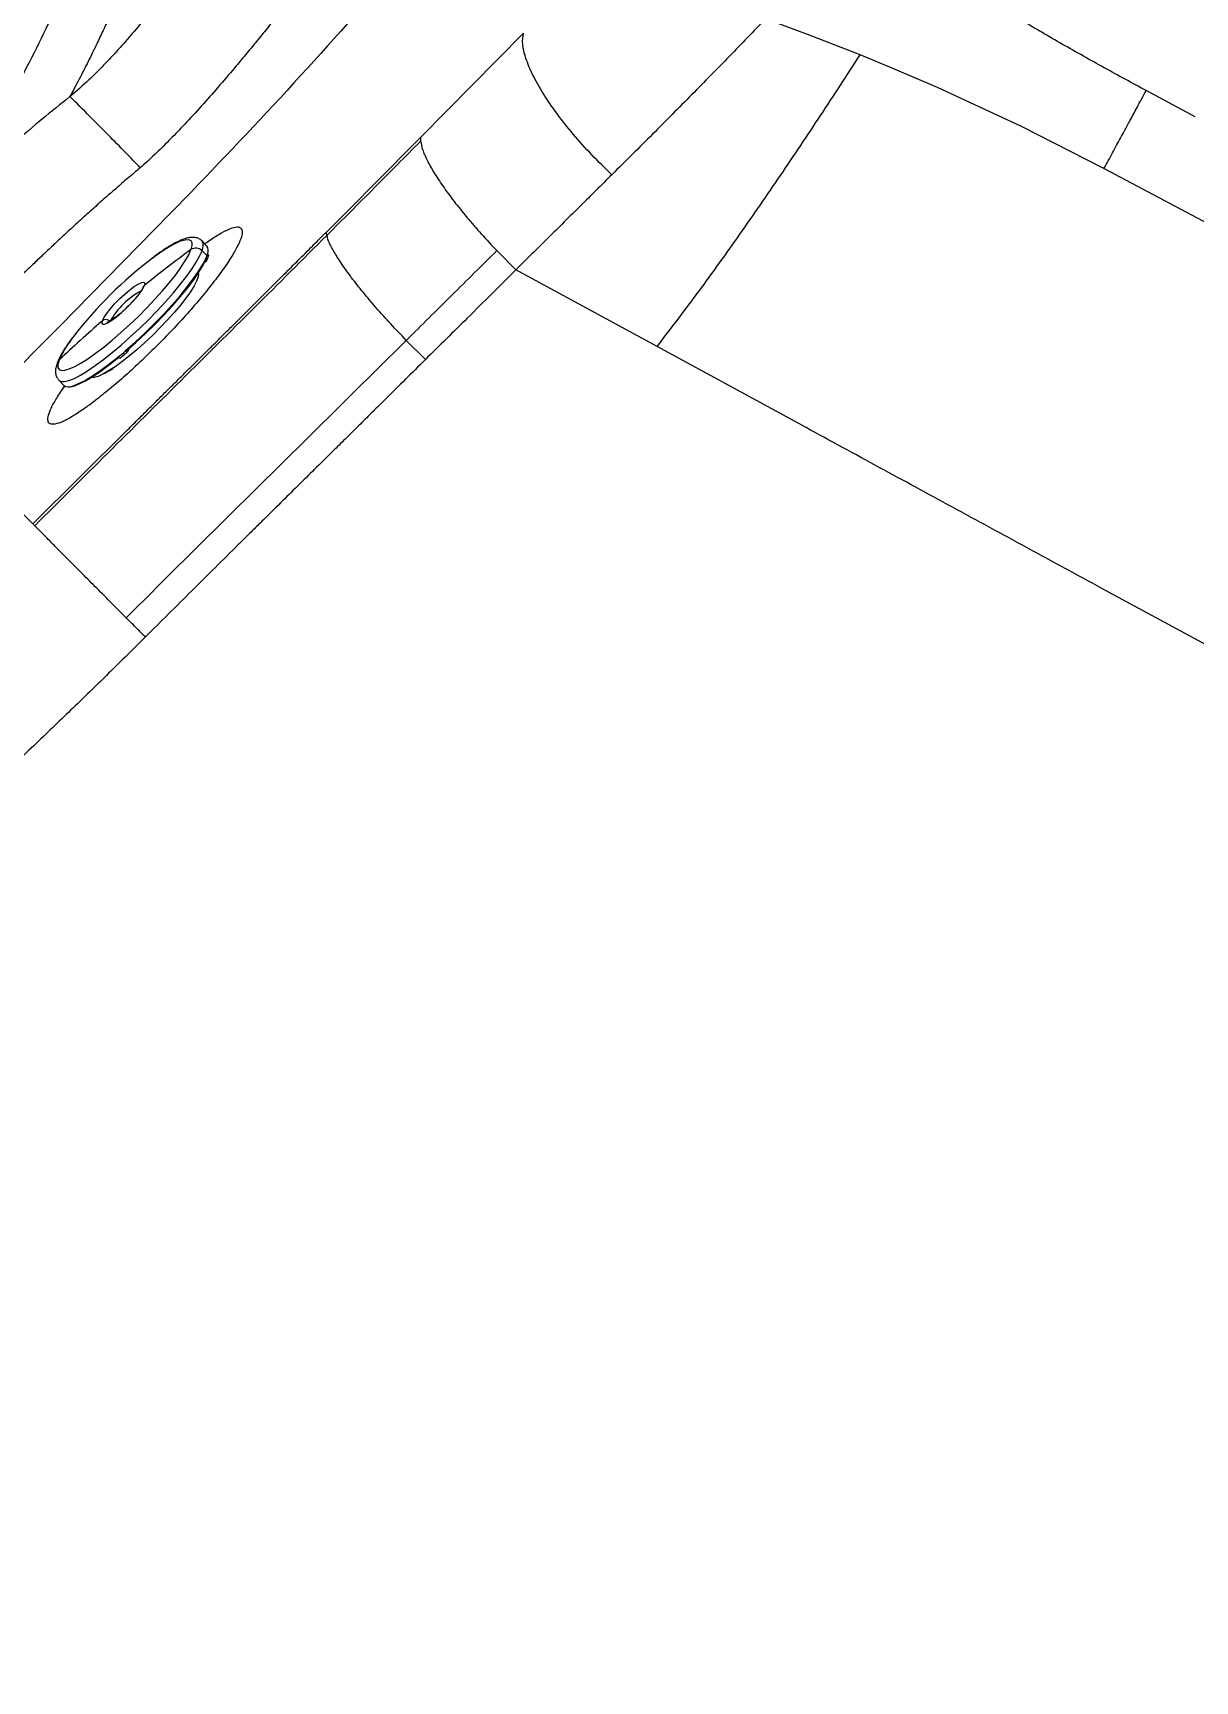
# Model space of a CAD drawing. Extents: x -51 to 27, y -13 to 136.
# Drawn here: x -1.05 to 9.57, y 25.45 to 40.51 of the extents above; entities that cross this region are included whole.
import ezdxf

# ---------------------------------------------------------------- set-up
doc = ezdxf.new("R2010")
doc.units = 0
doc.header["$MEASUREMENT"] = 0
doc.layers.add('GEOMETRY', color=2, linetype='Continuous', lineweight=25)

# ---------------------------------------------------------------- blocks, each defined once
blk = doc.blocks.new('2026 MONTERREY-BLOOM')
at = {"layer": 'GEOMETRY'}
for p, q in [((17.717, -43.216), (17.325, -43.071)), ((15.112, -43.2), (14.64, -43.681)), ((18.111, -43.369), (17.717, -43.216)), ((18.189, -43.4), (18.111, -43.369)), ((18.505, -43.53), (18.189, -43.4)), ((18.896, -43.698), (18.505, -43.53)), ((14.64, -43.681), (14.173, -44.154)), ((19.665, -44.055), (18.896, -43.698)), ((21.25, -43.965), (20.803, -43.726)), ((20.418, -44.439), (19.665, -44.055)), ((13.739, -44.591), (14.173, -44.154)), ((14.173, -44.154), (14.173, -44.188)), ((21.872, -45.213), (20.418, -44.439)), ((13.564, -44.767), (13.739, -44.591)), ((11.888, -44.848), (10.872, -45.884)), ((13.311, -45.02), (13.564, -44.767)), ((13.301, -45.031), (13.311, -45.02)), ((13.315, -45.05), (13.311, -45.02)), ((12.221, -45.238), (12.175, -45.191)), ((12.22, -45.147), (12.176, -45.101)), ((15.044, -45.365), (14.869, -45.189)), ((12.212, -45.288), (12.195, -45.302)), ((12.212, -45.256), (12.213, -45.258)), ((12.227, -45.22), (12.225, -45.219)), ((15.581, -45.657), (15.044, -45.365)), ((11.634, -45.527), (11.634, -45.529)), ((16.334, -46.066), (15.581, -45.657)), ((10.872, -45.884), (9.851, -46.908)), ((11.505, -46.088), (11.496, -46.112)), ((14.216, -46.185), (14.042, -46.01)), ((17.695, -46.807), (16.334, -46.066)), ((11.404, -46.162), (11.406, -46.164)), ((11.476, -46.105), (11.475, -46.103)), ((11.484, -46.103), (11.484, -46.104)), ((10.868, -46.376), (10.912, -46.422)), ((10.63, -47.687), (11.495, -46.827)), ((10.63, -47.687), (9.851, -46.908)), ((21.759, -49.014), (20.399, -48.277))]:
    blk.add_line(p, q, dxfattribs=at)
at = {"layer": 'GEOMETRY', "flags": 128}
for points in [[(10.868, -46.192), (10.858, -46.229), (10.858, -46.258), (10.869, -46.276), (10.89, -46.285), (10.921, -46.283), (10.961, -46.271), (11.011, -46.249), (11.068, -46.218), (11.132, -46.177), (11.201, -46.128), (11.276, -46.071), (11.353, -46.008), (11.433, -45.939), (11.513, -45.866), (11.593, -45.79), (11.67, -45.712), (11.744, -45.634), (11.814, -45.556), (11.877, -45.481), (11.934, -45.409), (11.982, -45.342), (12.022, -45.281), (12.053, -45.227), (12.073, -45.18)], [(10.867, -46.376), (10.868, -46.376), (10.888, -46.387), (10.919, -46.387), (10.959, -46.377), (11.008, -46.357), (11.065, -46.327), (11.129, -46.287), (11.199, -46.24), (11.275, -46.184), (11.354, -46.121), (11.436, -46.052), (11.519, -45.978), (11.603, -45.901), (11.685, -45.821), (11.764, -45.739), (11.84, -45.658), (11.911, -45.578), (11.975, -45.5), (12.033, -45.426), (12.082, -45.358), (12.122, -45.295), (12.153, -45.239), (12.175, -45.191)], [(11.725, -45.255), (11.74, -45.244), (11.809, -45.195), (11.873, -45.154), (11.93, -45.123), (11.979, -45.101), (12.02, -45.089), (12.051, -45.087), (12.072, -45.096), (12.083, -45.114), (12.083, -45.143), (12.073, -45.18)], [(11.475, -46.103), (11.563, -46.025), (11.651, -45.943), (11.738, -45.858), (11.822, -45.772), (11.901, -45.686), (11.974, -45.602), (12.04, -45.521), (12.098, -45.444), (12.146, -45.374), (12.184, -45.311), (12.212, -45.256)], [(11.483, -46.106), (11.57, -46.029), (11.657, -45.948), (11.743, -45.864), (11.826, -45.779), (11.904, -45.694), (11.976, -45.611), (12.042, -45.531), (12.099, -45.455), (12.147, -45.386), (12.184, -45.323), (12.211, -45.269)], [(11.261, -45.833), (11.276, -45.803), (11.301, -45.766), (11.335, -45.723), (11.376, -45.677), (11.421, -45.631), (11.469, -45.587), (11.516, -45.548), (11.559, -45.515), (11.596, -45.492), (11.625, -45.48), (11.644, -45.478), (11.652, -45.487), (11.649, -45.507)], [(12.141, -45.394), (12.142, -45.401), (12.139, -45.429), (12.125, -45.467), (12.102, -45.512), (12.069, -45.565), (12.028, -45.623), (11.978, -45.687), (11.922, -45.753), (11.86, -45.823), (11.793, -45.893), (11.724, -45.962), (11.653, -46.029), (11.581, -46.093), (11.511, -46.152), (11.443, -46.205), (11.38, -46.251), (11.321, -46.289)], [(11.261, -45.833), (11.258, -45.853), (11.266, -45.862), (11.285, -45.861), (11.314, -45.848), (11.351, -45.825), (11.394, -45.793), (11.441, -45.753), (11.488, -45.709), (11.534, -45.663), (11.575, -45.617), (11.609, -45.574), (11.634, -45.537), (11.649, -45.507)], [(10.912, -46.422), (10.924, -46.43), (10.952, -46.434), (10.991, -46.427), (11.041, -46.408), (11.1, -46.378), (11.167, -46.338), (11.241, -46.288), (11.32, -46.229), (11.404, -46.162)], [(10.955, -46.434), (10.966, -46.434), (11.004, -46.427), (11.053, -46.408), (11.111, -46.379), (11.177, -46.339), (11.251, -46.29), (11.329, -46.231), (11.413, -46.165)], [(11.321, -46.289), (11.269, -46.319), (11.225, -46.339), (11.189, -46.349), (11.163, -46.35), (11.161, -46.349)]]:
    blk.add_lwpolyline(points, dxfattribs=at)
at = {"layer": 'GEOMETRY'}
for centre, radius, start, end in [((19.563, -55.335), 12.619, 126.4117, 128.8436), ((12.118, -45.245), 0.0786, 43.7664, 124.6173), ((12.097, -45.145), 0.0897, 329.2223, 29.1336), ((12.164, -45.187), 0.0686, 332.2129, 35.3192), ((14.08, -48.359), 3.896, 127.1742, 142.2324), ((11.865, -45.108), 0.378, 336.7073, 339.901), ((11.963, -45.144), 0.274, 339.879, 343.8374), ((11.967, -46.194), 0.727, 118.6489, 150.3714), ((11.678, -45.544), 0.047, 128.6137, 159.2122), ((19.414, -55.157), 12.386, 131.1658, 133.6281), ((11.297, -45.877), 0.0574, 48.018, 129.1233), ((11.759, -46.58), 0.971, 141.3585, 156.4745), ((10.911, -46.238), 0.0633, 133.4647, 159.9012), ((8.926, -43.137), 3.913, 309.3325, 310.6774)]:
    blk.add_arc(centre, radius, start, end, dxfattribs=at)
for points, knots in [([(36.859, -38.985), (36.859, -39.022), (36.859, -39.104), (36.859, -39.239), (36.859, -39.396), (36.859, -39.568), (36.859, -39.736), (36.859, -39.877), (36.859, -39.976), (36.859, -40.077), (36.859, -40.194), (36.859, -40.34), (36.859, -40.483), (36.859, -40.621), (36.859, -40.823), (36.859, -41.098), (36.859, -41.453), (36.859, -41.82), (36.858, -42.212), (36.858, -42.618), (36.857, -43.039), (36.855, -43.462), (36.854, -43.893), (36.852, -44.335), (36.849, -45.064), (36.843, -46.07), (36.836, -47.022), (36.831, -47.633), (36.828, -47.913), (36.826, -48.213), (36.822, -48.535), (36.819, -48.88), (36.815, -49.226), (36.807, -49.906), (36.793, -50.909), (36.772, -52.226), (36.748, -53.511), (36.723, -54.715), (36.695, -55.842), (36.674, -56.641), (36.659, -57.171), (36.651, -57.441), (36.643, -57.709), (36.634, -57.975), (36.626, -58.239), (36.607, -58.826), (36.576, -59.723), (36.54, -60.635), (36.515, -61.236), (36.502, -61.54), (36.489, -61.84), (36.474, -62.155), (36.458, -62.501), (36.434, -63.003), (36.402, -63.633), (36.361, -64.364), (36.324, -64.988), (36.291, -65.509), (36.264, -65.92), (36.245, -66.194), (36.235, -66.339), (36.232, -66.374), (36.23, -66.409), (36.227, -66.443), (36.224, -66.478), (36.222, -66.512), (36.219, -66.547), (36.202, -66.781), (36.169, -67.208), (36.117, -67.82), (36.064, -68.396), (36.011, -68.934), (35.958, -69.431), (35.907, -69.882), (35.858, -70.263), (35.795, -70.569), (35.731, -70.824), (35.665, -71.043), (35.608, -71.209), (35.566, -71.323), (35.532, -71.409), (35.497, -71.495), (35.461, -71.58), (35.423, -71.664), (35.351, -71.817), (35.28, -71.955), (35.211, -72.079), (35.186, -72.123), (35.158, -72.17), (35.119, -72.236), (34.999, -72.43), (34.784, -72.739), (34.483, -73.096), (34.184, -73.398), (33.895, -73.652), (33.59, -73.886), (33.269, -74.098), (32.934, -74.287), (32.564, -74.465), (32.157, -74.623), (31.712, -74.754), (31.259, -74.849), (30.8, -74.902), (30.344, -74.954), (29.886, -75.002), (29.441, -75.046), (29.006, -75.087), (28.583, -75.124), (28.161, -75.158), (27.739, -75.191), (27.315, -75.223), (26.731, -75.263), (25.992, -75.311), (25.095, -75.363), (24.191, -75.41), (23.309, -75.453), (22.377, -75.495), (21.391, -75.536), (20.304, -75.576), (19.184, -75.614), (18.079, -75.647), (16.991, -75.677), (16.207, -75.696), (15.689, -75.708), (15.444, -75.713), (15.198, -75.719), (14.951, -75.724), (14.703, -75.729), (14.453, -75.734), (13.759, -75.748), (12.604, -75.768), (11.388, -75.786), (10.554, -75.796), (10.116, -75.801), (9.68, -75.806), (9.248, -75.81), (8.828, -75.814), (8.28, -75.819), (7.585, -75.825), (6.735, -75.83), (5.853, -75.835), (4.966, -75.839), (3.975, -75.842), (2.91, -75.844), (1.754, -75.846), (0.609, -75.847), (-0.455, -75.847), (-1.44, -75.846), (-2.343, -75.845), (-3.238, -75.843), (-3.829, -75.842), (-4.118, -75.841)], [0, 0, 0, 0, 0.0015205, 0.0033457, 0.0054756, 0.007915, 0.0103829, 0.0122963, 0.0136552, 0.0144139, 0.0164289, 0.0184285, 0.0203659, 0.0222411, 0.0240541, 0.0286038, 0.0334271, 0.0385312, 0.0435423, 0.0493867, 0.0550992, 0.0606799, 0.0666233, 0.0726617, 0.0786535, 0.0963497, 0.113627, 0.1174481, 0.121248, 0.1250268, 0.1296573, 0.1343866, 0.1390883, 0.1437626, 0.1620811, 0.1799649, 0.1974138, 0.2144282, 0.2290414, 0.2433183, 0.2470019, 0.2506624, 0.2542999, 0.2579143, 0.2615057, 0.265074, 0.2818429, 0.2980744, 0.3022367, 0.3063621, 0.3104507, 0.3145025, 0.3191882, 0.3245637, 0.3349686, 0.3449124, 0.3543951, 0.3604013, 0.3662067, 0.3711496, 0.3716267, 0.3721023, 0.3725764, 0.3730489, 0.37352, 0.3739896, 0.3744577, 0.3749243, 0.3835541, 0.3918977, 0.3999554, 0.4071383, 0.4139151, 0.4202961, 0.4256539, 0.4295637, 0.4329884, 0.436386, 0.4388658, 0.4401192, 0.4413721, 0.4426249, 0.443878, 0.4451317, 0.4463864, 0.4507691, 0.4514578, 0.4521466, 0.4528356, 0.4537108, 0.455254, 0.4621392, 0.4690242, 0.4742408, 0.4794587, 0.4846756, 0.4898923, 0.4951112, 0.5003286, 0.5066101, 0.5128922, 0.519174, 0.5254609, 0.5317008, 0.5378835, 0.5442016, 0.5499516, 0.55566, 0.5615042, 0.5671845, 0.5729289, 0.5788098, 0.5910574, 0.6030653, 0.6154142, 0.6279319, 0.6390692, 0.6533928, 0.6681633, 0.6833808, 0.6990455, 0.7132005, 0.7277021, 0.7310052, 0.7343258, 0.7376638, 0.7410194, 0.7443924, 0.7477829, 0.7511908, 0.7726989, 0.7948379, 0.8007406, 0.8066865, 0.8126757, 0.8184869, 0.8242755, 0.829799, 0.8408264, 0.8525895, 0.8644161, 0.8767764, 0.8887042, 0.904785, 0.9201624, 0.9358208, 0.9514061, 0.963534, 0.9759348, 0.9882033, 1, 1, 1, 1]), ([(36.643, -38.985), (36.643, -39.828), (36.644, -41.551), (36.638, -44.154), (36.623, -46.796), (36.598, -49.436), (36.56, -52.073), (36.508, -54.709), (36.443, -57.234), (36.364, -59.65), (36.27, -61.957), (36.155, -64.262), (36.031, -66.228), (35.9, -67.852), (35.802, -68.877), (35.716, -69.638), (35.663, -70.134), (35.567, -70.618), (35.44, -71.049), (35.293, -71.432), (35.137, -71.768), (34.958, -72.092), (34.757, -72.403), (34.535, -72.7), (34.293, -72.981), (34.032, -73.244), (33.754, -73.488), (33.46, -73.713), (33.15, -73.917), (32.828, -74.099), (32.47, -74.269), (32.078, -74.421), (31.65, -74.547), (31.21, -74.637), (30.76, -74.689), (30.304, -74.741), (29.845, -74.789), (29.117, -74.861), (28.118, -74.947), (26.517, -75.064), (24.581, -75.177), (22.165, -75.291), (19.603, -75.387), (16.893, -75.466), (14.119, -75.527), (11.282, -75.573), (9.295, -75.594), (8.222, -75.603), (8.062, -75.605), (7.902, -75.606), (7.75, -75.607), (7.619, -75.608), (7.509, -75.609), (7.406, -75.61), (7.287, -75.61), (6.823, -75.614), (5.731, -75.62), (3.332, -75.628), (-0.049, -75.632), (-2.762, -75.627), (-4.118, -75.625)], [0, 0, 0, 0, 0.034488, 0.070526, 0.106569, 0.142591, 0.178588, 0.214528, 0.250471, 0.281965, 0.313469, 0.344975, 0.376447, 0.394063, 0.411668, 0.418581, 0.425411, 0.432079, 0.438744, 0.443794, 0.448844, 0.453894, 0.458943, 0.463993, 0.469043, 0.474092, 0.479142, 0.484192, 0.489242, 0.494293, 0.499343, 0.505424, 0.511505, 0.517586, 0.523766, 0.530042, 0.536349, 0.542658, 0.560012, 0.577374, 0.608371, 0.639386, 0.67635, 0.71332, 0.75032, 0.789907, 0.829466, 0.831649, 0.833831, 0.836013, 0.838185, 0.84005, 0.841408, 0.842657, 0.844259, 0.846315, 0.861623, 0.88897, 0.944497, 1, 1, 1, 1]), ([(12.516, -41.99), (12.505, -42.002), (12.482, -42.026), (12.45, -42.063), (12.417, -42.1), (12.385, -42.139), (12.354, -42.177), (12.327, -42.211), (12.298, -42.247), (12.269, -42.284), (12.241, -42.32), (12.216, -42.352), (12.193, -42.382), (12.167, -42.416), (12.146, -42.442), (12.127, -42.467), (12.105, -42.495), (12.074, -42.536), (12.041, -42.579), (12.011, -42.618), (11.985, -42.652), (11.961, -42.682), (11.94, -42.709), (11.918, -42.737), (11.892, -42.771), (11.859, -42.812), (11.82, -42.862), (11.751, -42.949), (11.652, -43.07), (11.525, -43.221), (11.394, -43.369), (11.266, -43.505), (11.127, -43.646), (11.027, -43.731), (10.968, -43.781)], [0, 0, 0, 0, 0.02066, 0.040876, 0.062502, 0.083399, 0.104233, 0.125005, 0.138176, 0.163511, 0.183221, 0.196456, 0.214332, 0.232182, 0.250009, 0.256513, 0.271792, 0.295343, 0.321237, 0.340581, 0.358505, 0.375013, 0.388338, 0.402074, 0.420112, 0.442449, 0.469084, 0.500017, 0.583259, 0.666566, 0.750031, 0.833359, 0.902909, 1, 1, 1, 1]), ([(9.943, -44.565), (10.085, -44.344), (10.368, -43.902), (10.74, -43.207), (10.95, -42.726), (11.055, -42.485)], [0, 0, 0, 0, 0.3333799, 0.6667132, 1, 1, 1, 1]), ([(13.233, -42.598), (13.199, -42.636), (13.13, -42.712), (13.033, -42.83), (12.937, -42.949), (12.841, -43.069), (12.745, -43.188), (12.647, -43.308), (12.549, -43.427), (12.434, -43.564), (12.302, -43.718), (12.15, -43.89), (12.027, -44.023), (11.934, -44.12), (11.871, -44.185), (11.808, -44.249), (11.743, -44.311), (11.678, -44.372), (11.633, -44.411), (11.61, -44.431)], [0, 0, 0, 0, 0.0624928, 0.1249929, 0.187493, 0.2499932, 0.3124933, 0.3749934, 0.4406386, 0.4999949, 0.5949768, 0.688064, 0.7810469, 0.816591, 0.8530587, 0.8909126, 0.9271545, 0.962993, 1, 1, 1, 1]), ([(11.495, -42.67), (11.481, -42.704), (11.446, -42.785), (11.394, -42.907), (11.334, -43.042), (11.274, -43.17), (11.207, -43.312), (11.135, -43.461), (11.053, -43.621), (10.996, -43.728), (10.968, -43.781)], [0, 0, 0, 0, 0.090138, 0.215762, 0.323055, 0.450977, 0.559946, 0.706817, 0.85336, 1, 1, 1, 1]), ([(13.871, -42.704), (13.546, -43.069), (12.899, -43.796), (12.225, -44.498), (11.888, -44.848)], [0, 0, 0, 0, 0.50106, 1, 1, 1, 1]), ([(20.04, -43.304), (19.912, -43.23), (19.785, -43.156), (19.657, -43.08), (19.652, -43.077), (19.636, -43.067), (19.574, -43.031), (19.452, -42.957), (19.343, -42.891), (19.28, -42.853)], [0, 0, 0, 0, 0.499999, 0.500629, 0.505294, 0.517989, 0.565598, 0.75, 1, 1, 1, 1]), ([(17.325, -43.071), (17.216, -43.185), (16.995, -43.413), (16.65, -43.765), (16.292, -44.126), (16.045, -44.372), (15.92, -44.495)], [0, 0, 0, 0, 0.246462, 0.49479, 0.745413, 1, 1, 1, 1]), ([(15.92, -44.495), (15.858, -44.435), (15.734, -44.315), (15.565, -44.125), (15.415, -43.936), (15.29, -43.753), (15.193, -43.581), (15.13, -43.428), (15.099, -43.296), (15.107, -43.232), (15.112, -43.2)], [0, 0, 0, 0, 0.1250066, 0.2500047, 0.375001, 0.5000007, 0.624999, 0.7499933, 0.8749926, 1, 1, 1, 1]), ([(20.803, -43.726), (20.675, -43.657), (20.419, -43.519), (20.166, -43.375), (20.04, -43.304)], [0, 0, 0, 0, 0.5, 1, 1, 1, 1]), ([(16.334, -46.066), (16.462, -45.898), (16.723, -45.557), (17.097, -45.033), (17.468, -44.495), (17.835, -43.946), (18.07, -43.584), (18.189, -43.4)], [0, 0, 0, 0, 0.186388, 0.379595, 0.579554, 0.786302, 1, 1, 1, 1]), ([(10.968, -43.781), (10.884, -43.849), (10.715, -43.984), (10.467, -44.195), (10.223, -44.41), (9.983, -44.63), (9.824, -44.779), (9.745, -44.854)], [0, 0, 0, 0, 0.199511, 0.39922, 0.599733, 0.798778, 1, 1, 1, 1]), ([(11.61, -44.431), (11.566, -44.385), (11.477, -44.294), (11.319, -44.133), (11.148, -43.961), (11.028, -43.841), (10.968, -43.781)], [0, 0, 0, 0, 0.25, 0.5, 0.75, 1, 1, 1, 1]), ([(20.418, -44.439), (20.431, -44.415), (20.457, -44.369), (20.495, -44.297), (20.533, -44.228), (20.569, -44.161), (20.61, -44.086), (20.66, -43.993), (20.726, -43.87), (20.775, -43.778), (20.803, -43.726)], [0, 0, 0, 0, 0.109722, 0.214645, 0.314692, 0.409793, 0.499891, 0.627517, 0.793185, 1, 1, 1, 1]), ([(14.173, -44.188), (14.031, -44.331), (13.747, -44.618), (13.459, -44.906), (13.315, -45.05)], [0, 0, 0, 0, 0.499736, 1, 1, 1, 1]), ([(14.173, -44.188), (14.177, -44.213), (14.186, -44.262), (14.229, -44.36), (14.291, -44.472), (14.375, -44.6), (14.476, -44.738), (14.594, -44.884), (14.725, -45.036), (14.821, -45.138), (14.869, -45.189)], [0, 0, 0, 0, 0.125008, 0.250006, 0.375002, 0.500001, 0.625003, 0.750002, 0.875, 1, 1, 1, 1]), ([(11.61, -44.431), (11.572, -44.463), (11.497, -44.527), (11.384, -44.624), (11.273, -44.722), (11.161, -44.822), (11.05, -44.922), (10.947, -45.017), (10.853, -45.104), (10.768, -45.184), (10.682, -45.265), (10.599, -45.344), (10.513, -45.427), (10.456, -45.482), (10.425, -45.512)], [0, 0, 0, 0, 0.094838, 0.184745, 0.279109, 0.371225, 0.465691, 0.558551, 0.631353, 0.705527, 0.777555, 0.851413, 0.919039, 1, 1, 1, 1]), ([(15.92, -44.495), (15.825, -44.59), (15.631, -44.782), (15.339, -45.072), (15.141, -45.268), (15.044, -45.365)], [0, 0, 0, 0, 0.330186, 0.67071, 1, 1, 1, 1]), ([(12.53, -44.983), (12.536, -44.993), (12.547, -45.014), (12.533, -45.077), (12.495, -45.161), (12.433, -45.265), (12.349, -45.387), (12.246, -45.523), (12.125, -45.669), (11.992, -45.82), (11.848, -45.973), (11.699, -46.123), (11.548, -46.265), (11.4, -46.397), (11.26, -46.513), (11.13, -46.612), (11.016, -46.69), (10.92, -46.745), (10.845, -46.775), (10.793, -46.78), (10.766, -46.759), (10.764, -46.713), (10.787, -46.644), (10.836, -46.552), (10.884, -46.476), (10.919, -46.428), (10.924, -46.422)], [0, 0, 0, 0, 0.0432129, 0.0864257, 0.1296385, 0.1728513, 0.216066, 0.2592807, 0.3024959, 0.3457111, 0.3889244, 0.4321377, 0.4753501, 0.5185626, 0.5617762, 0.6049898, 0.6482045, 0.6914192, 0.7346336, 0.777848, 0.8210617, 0.8642754, 0.9074887, 0.9507021, 0.993916, 1, 1, 1, 1]), ([(12.201, -45.127), (12.208, -45.122), (12.256, -45.085), (12.331, -45.038), (12.419, -44.99), (12.477, -44.972), (12.512, -44.971), (12.524, -44.979), (12.53, -44.983)], [0, 0, 0, 0, 0.038914, 0.265071, 0.491233, 0.717396, 0.858698, 1, 1, 1, 1]), ([(12.414, -45.915), (12.444, -45.885), (12.5, -45.829), (12.584, -45.746), (12.666, -45.664), (12.748, -45.582), (12.83, -45.5), (12.905, -45.425), (12.975, -45.356), (13.04, -45.291), (13.105, -45.227), (13.167, -45.164), (13.232, -45.099), (13.276, -45.055), (13.301, -45.031)], [0, 0, 0, 0, 0.10133, 0.190154, 0.281871, 0.377762, 0.468714, 0.558611, 0.631437, 0.705575, 0.777465, 0.851341, 0.916544, 1, 1, 1, 1]), ([(13.315, -45.05), (13.094, -45.271), (12.652, -45.712), (11.984, -46.375), (11.314, -47.039), (10.869, -47.483), (10.646, -47.704)], [0, 0, 0, 0, 0.2501173, 0.5003858, 0.7503933, 1, 1, 1, 1]), ([(12.176, -45.102), (12.175, -45.101), (12.168, -45.091), (12.145, -45.078), (12.113, -45.068), (12.079, -45.067), (12.041, -45.073), (11.995, -45.088), (11.939, -45.114), (11.876, -45.149), (11.81, -45.192), (11.762, -45.226), (11.734, -45.247), (11.731, -45.249)], [0, 0, 0, 0, 0.005148, 0.081811, 0.156597, 0.23738, 0.334693, 0.459317, 0.598827, 0.730961, 0.858435, 0.983546, 1, 1, 1, 1]), ([(14.042, -46.01), (13.994, -45.96), (13.898, -45.859), (13.765, -45.71), (13.645, -45.568), (13.539, -45.435), (13.452, -45.313), (13.384, -45.207), (13.335, -45.116), (13.322, -45.072), (13.315, -45.05)], [0, 0, 0, 0, 0.124688, 0.249431, 0.374261, 0.49917, 0.624202, 0.749347, 0.874612, 1, 1, 1, 1]), ([(14.869, -45.189), (14.732, -45.325), (14.458, -45.597), (14.18, -45.872), (14.042, -46.01)], [0, 0, 0, 0, 0.499757, 1, 1, 1, 1]), ([(12.212, -45.256), (12.212, -45.257), (12.214, -45.259), (12.214, -45.263), (12.214, -45.266), (12.213, -45.268), (12.212, -45.269), (12.211, -45.269)], [0, 0, 0, 0, 0.2494505, 0.4991932, 0.7489553, 0.8730847, 1, 1, 1, 1]), ([(12.212, -45.288), (12.214, -45.286), (12.218, -45.282), (12.22, -45.274), (12.218, -45.265), (12.215, -45.26), (12.213, -45.258)], [0, 0, 0, 0, 0.249044, 0.500206, 0.751305, 1, 1, 1, 1]), ([(12.218, -45.281), (12.221, -45.273), (12.227, -45.259), (12.231, -45.246), (12.232, -45.24)], [0, 0, 0, 0, 0.55408, 1, 1, 1, 1]), ([(12.227, -45.22), (12.228, -45.222), (12.232, -45.227), (12.234, -45.235), (12.232, -45.239), (12.232, -45.241)], [0, 0, 0, 0, 0.385614, 0.769785, 1, 1, 1, 1]), ([(15.044, -45.365), (14.971, -45.438), (14.823, -45.584), (14.674, -45.732), (14.599, -45.806)], [0, 0, 0, 0, 0.497365, 1, 1, 1, 1]), ([(11.634, -45.528), (11.633, -45.53), (11.631, -45.535), (11.622, -45.553), (11.604, -45.578), (11.579, -45.611), (11.547, -45.648), (11.52, -45.677), (11.504, -45.692), (11.501, -45.695)], [0, 0, 0, 0, 0.0969452, 0.2430043, 0.4078001, 0.5866071, 0.7728513, 0.9627345, 1, 1, 1, 1]), ([(11.635, -45.527), (11.635, -45.527), (11.635, -45.526), (11.634, -45.527), (11.634, -45.528)], [0, 0, 0, 0, 0.666206, 1, 1, 1, 1]), ([(11.501, -45.695), (11.491, -45.705), (11.467, -45.729), (11.429, -45.763), (11.39, -45.795), (11.355, -45.82), (11.328, -45.837), (11.312, -45.845), (11.305, -45.846), (11.306, -45.846), (11.306, -45.846)], [0, 0, 0, 0, 0.130094, 0.291893, 0.452788, 0.611555, 0.765995, 0.889733, 0.992123, 1, 1, 1, 1]), ([(11.495, -46.827), (11.529, -46.792), (11.592, -46.731), (11.678, -46.645), (11.76, -46.563), (11.842, -46.482), (11.926, -46.399), (12.013, -46.313), (12.105, -46.221), (12.201, -46.126), (12.304, -46.024), (12.374, -45.954), (12.414, -45.915)], [0, 0, 0, 0, 0.112992, 0.202561, 0.283048, 0.380547, 0.470001, 0.555109, 0.664164, 0.771094, 0.869216, 1, 1, 1, 1]), ([(14.599, -45.806), (14.536, -45.869), (14.408, -45.995), (14.28, -46.122), (14.216, -46.185)], [0, 0, 0, 0, 0.497875, 1, 1, 1, 1]), ([(10.991, -45.983), (10.989, -45.986), (10.969, -46.012), (10.938, -46.056), (10.9, -46.117), (10.871, -46.17), (10.858, -46.201), (10.852, -46.216)], [0, 0, 0, 0, 0.032403, 0.277868, 0.52591, 0.77841, 1, 1, 1, 1]), ([(14.042, -46.01), (13.829, -46.22), (13.404, -46.641), (12.763, -47.275), (12.121, -47.909), (11.695, -48.333), (11.482, -48.546)], [0, 0, 0, 0, 0.250185, 0.500463, 0.75044, 1, 1, 1, 1]), ([(10.852, -46.216), (10.849, -46.225), (10.841, -46.247), (10.835, -46.28), (10.837, -46.317), (10.846, -46.349), (10.86, -46.366), (10.867, -46.374)], [0, 0, 0, 0, 0.164278, 0.440931, 0.650949, 0.839297, 1, 1, 1, 1]), ([(11.425, -46.171), (11.425, -46.172), (11.423, -46.174), (11.418, -46.173), (11.412, -46.17), (11.408, -46.166), (11.406, -46.164)], [0, 0, 0, 0, 0.249258, 0.500325, 0.751368, 1, 1, 1, 1]), ([(11.424, -46.173), (11.437, -46.162), (11.46, -46.143), (11.484, -46.122), (11.495, -46.113)], [0, 0, 0, 0, 0.554478, 1, 1, 1, 1]), ([(11.483, -46.106), (11.483, -46.107), (11.482, -46.107), (11.481, -46.107), (11.479, -46.106), (11.477, -46.105), (11.476, -46.105)], [0, 0, 0, 0, 0.249998, 0.499998, 0.749999, 1, 1, 1, 1]), ([(11.476, -46.105), (11.478, -46.107), (11.483, -46.111), (11.489, -46.114), (11.494, -46.115), (11.495, -46.113), (11.496, -46.112)], [0, 0, 0, 0, 0.25059, 0.500234, 0.749123, 1, 1, 1, 1]), ([(14.167, -46.234), (14.108, -46.292), (13.99, -46.41), (13.871, -46.528), (13.811, -46.587)], [0, 0, 0, 0, 0.498244, 1, 1, 1, 1]), ([(14.216, -46.185), (14.208, -46.193), (14.192, -46.209), (14.176, -46.226), (14.167, -46.234)], [0, 0, 0, 0, 0.499745, 1, 1, 1, 1]), ([(11.275, -46.313), (11.276, -46.313), (11.288, -46.309), (11.318, -46.294), (11.35, -46.275), (11.366, -46.266)], [0, 0, 0, 0, 0.004582, 0.532593, 1, 1, 1, 1]), ([(13.811, -46.587), (13.772, -46.625), (13.694, -46.702), (13.617, -46.779), (13.578, -46.818)], [0, 0, 0, 0, 0.498975, 1, 1, 1, 1]), ([(13.578, -46.818), (13.541, -46.854), (13.468, -46.926), (13.395, -46.999), (13.358, -47.035)], [0, 0, 0, 0, 0.499134, 1, 1, 1, 1]), ([(13.358, -47.035), (13.255, -47.137), (13.047, -47.342), (12.84, -47.547), (12.736, -47.65)], [0, 0, 0, 0, 0.498104, 1, 1, 1, 1]), ([(10.646, -47.704), (10.643, -47.701), (10.637, -47.694), (10.632, -47.69), (10.63, -47.687)], [0, 0, 0, 0, 0.5000034, 1, 1, 1, 1]), ([(11.482, -48.546), (11.433, -48.496), (11.335, -48.398), (11.195, -48.257), (11.064, -48.126), (10.946, -48.007), (10.842, -47.903), (10.757, -47.816), (10.688, -47.747), (10.66, -47.719), (10.646, -47.704)], [0, 0, 0, 0, 0.1250002, 0.2499965, 0.3749959, 0.4999985, 0.6249995, 0.7499964, 0.874994, 1, 1, 1, 1]), ([(12.736, -47.65), (12.708, -47.677), (12.654, -47.731), (12.599, -47.786), (12.571, -47.813)], [0, 0, 0, 0, 0.4996326, 1, 1, 1, 1]), ([(12.506, -47.877), (12.365, -48.017), (12.082, -48.298), (11.799, -48.58), (11.657, -48.721)], [0, 0, 0, 0, 0.5, 1, 1, 1, 1]), ([(12.571, -47.813), (12.56, -47.823), (12.539, -47.845), (12.517, -47.866), (12.506, -47.877)], [0, 0, 0, 0, 0.499871, 1, 1, 1, 1]), ([(11.657, -48.721), (11.628, -48.692), (11.569, -48.633), (11.511, -48.575), (11.482, -48.546)], [0, 0, 0, 0, 0.500003, 1, 1, 1, 1]), ([(11.657, -48.721), (11.558, -48.82), (11.359, -49.017), (11.158, -49.213), (11.057, -49.311)], [0, 0, 0, 0, 0.4987439, 1, 1, 1, 1]), ([(11.057, -49.311), (11.002, -49.364), (10.891, -49.471), (10.78, -49.578), (10.725, -49.631)], [0, 0, 0, 0, 0.499874, 1, 1, 1, 1]), ([(10.725, -49.631), (10.666, -49.687), (10.548, -49.799), (10.431, -49.911), (10.372, -49.967)], [0, 0, 0, 0, 0.500257, 1, 1, 1, 1])]:
    blk.add_open_spline(points, degree=3, knots=knots, dxfattribs=at)
for points in [[(19.033, -47.535), (18.81, -47.413), (18.364, -47.171), (17.918, -46.928), (17.695, -46.807)], [(20.399, -48.277), (20.171, -48.153), (19.716, -47.906), (19.261, -47.658), (19.033, -47.535)]]:
    blk.add_open_spline(points, degree=3, dxfattribs=at)

msp = doc.modelspace()

# ---------------------------------------------------------------- block references
msp.add_blockref('2026 MONTERREY-BLOOM', (-11.682, 83.714))

doc.saveas('drawing.dxf')
